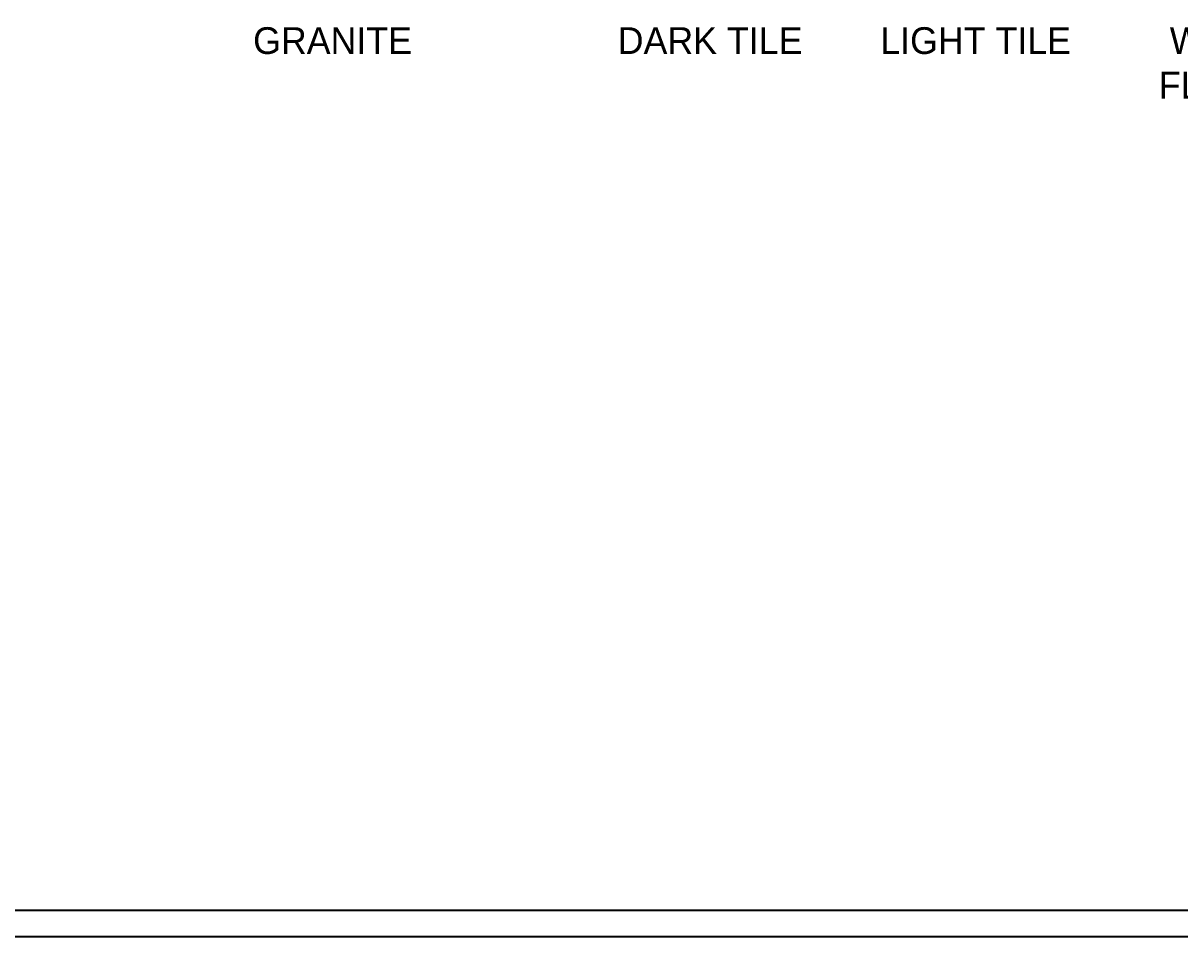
# Model space of a CAD drawing. Header units: metres. Extents: x 494 to 1845, y -666 to 1061.
# Drawn here: x 1685.79 to 1705.64, y 182.84 to 198.51 of the extents above; entities that cross this region are included whole.
import ezdxf

# ---------------------------------------------------------------- set-up
doc = ezdxf.new("R2010")
doc.units = ezdxf.units.M
doc.header["$MEASUREMENT"] = 0
doc.linetypes.add('1', pattern=[0])
doc.layers.add('SHEET', color=7, linetype='Continuous')
doc.layers.add('VDA-TEXT', color=250, linetype='1')
doc.styles.add('0.2', font='arial.ttf', dxfattribs={"height": 0.2})

# ---------------------------------------------------------------- blocks, each defined once
blk = doc.blocks.new('sadfsdf')
at = {"layer": 'SHEET'}
for points in [[(94.941, 52.864), (94.941, 0), (0, 0), (0, 52.864)], [(94.488, 52.411), (94.488, 0.453), (0.453, 0.453), (0.453, 52.411)]]:
    blk.add_lwpolyline(points, close=True, dxfattribs=at)

msp = doc.modelspace()

# ---------------------------------------------------------------- block references
msp.add_blockref('sadfsdf', (1664.9913, 182.8408))

# ---------------------------------------------------------------- texts
at = {"layer": 'VDA-TEXT', "char_height": 0.458889, "width": 5.333293, "attachment_point": 2, "style": '0.2'}
for s, insert in [('{\\fCentury Gothic|b0|i0|c0|p34;GRANITE}', (1691.1012, 198.4405)), ('{\\fCentury Gothic|b0|i0|c0|p34;DARK TILE}', (1697.5806, 198.4405)), ('{\\fCentury Gothic|b0|i0|c0|p34;LIGHT TILE}', (1702.1378, 198.4405)), ('{\\fCentury Gothic|b0|i0|c0|p34;WOODEN FLOORING}', (1706.8839, 198.4405))]:
    msp.add_mtext(s, dxfattribs=dict(at, insert=insert))

doc.saveas('drawing.dxf')
